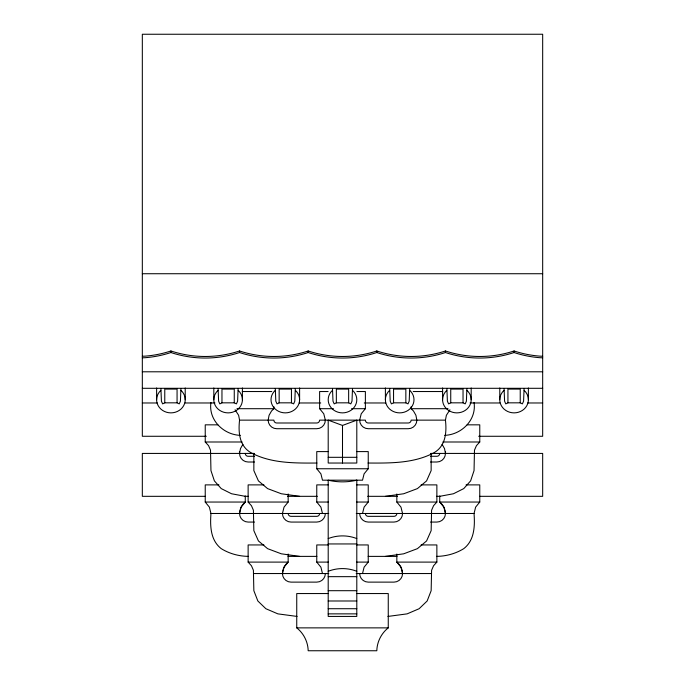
<?xml version="1.0" encoding="UTF-8"?>
<svg xmlns="http://www.w3.org/2000/svg" width="685" height="685" viewBox="0 0 685 685"><rect width="100%" height="100%" fill="white"/><g stroke="black" fill="none" stroke-linecap="round" stroke-linejoin="round"><path stroke-width="1.03" d="M254.469 462.007L248.133 462.007A8.58 8.58 0 0 1 239.553 453.427L240.478 448.589L242.918 444.308M254.469 522.064L248.133 522.064A8.58 8.58 0 0 1 239.553 513.485L241.129 507.123L245.273 502.045L245.273 495.991M325.341 573.542A8.58 8.58 0 0 1 316.761 582.122L291.022 582.122A8.58 8.58 0 0 1 282.443 573.542L284.027 567.18L288.162 562.102L288.162 554.028M362.519 513.485L364.095 507.123L368.239 502.045L368.239 484.886L356.799 484.886M362.519 573.542L364.095 567.18L368.239 562.102L368.239 544.943L356.799 544.943M387.907 616.431L407.13 613.863L419.143 608.717L427.149 600.993L431.148 590.693L431.593 570.271L433.554 565.75L436.867 562.102L436.867 544.943L421.069 544.943M368.042 463.034C390.262 463.146 413.868 463.48 434.007 452.734C445.755 446.021 446.808 432.235 445.447 420.136L446.372 415.29L449.934 409.784M430.531 462.007L436.867 462.007A8.58 8.58 0 0 0 445.447 453.427L445.575 451.783M436.525 556.383C446.098 556.254 455.576 553.711 463.754 548.659C474.594 540.268 474.962 525.986 474.046 513.485L475.63 507.123L479.765 502.045L479.765 484.886L466.065 484.886M273.872 406.676L273.872 408.697L271.517 411.009L269.077 415.29L268.152 420.136A8.58 8.58 0 0 0 276.723 428.716L316.761 428.716A8.58 8.58 0 0 0 325.341 420.136L323.765 413.774L319.621 408.697L319.621 391.537L328.132 391.537M356.868 391.537L365.379 391.537L365.379 408.697L361.235 413.774L359.659 420.136A8.58 8.58 0 0 0 368.239 428.716L408.277 428.716A8.58 8.58 0 0 0 416.848 420.136L415.923 415.29L413.483 411.009L411.128 408.697L411.128 406.676M288.162 493.971L288.162 502.045L284.027 507.123L282.443 513.485A8.58 8.58 0 0 0 291.022 522.064L316.761 522.064A8.58 8.58 0 0 0 325.341 513.485M356.799 451.595L368.239 451.595L368.239 468.754L364.095 473.832L362.519 480.185L322.481 480.185L320.905 473.832L316.761 468.754L316.761 451.595L328.201 451.595M467.119 424.837L479.765 424.837L479.765 441.996L476.443 445.635L474.482 450.165L474.046 470.586L470.612 480.887L463.754 488.602L453.453 493.757L439.727 496.325M421.069 484.886L436.867 484.886L436.867 502.045L433.554 505.693L431.593 510.222L431.148 530.644L426.575 540.936L417.422 548.659L403.696 553.805L385.398 556.383M356.799 593.553L388.258 593.553L388.258 627.871C381.314 633.334 377.024 641.922 376.818 650.75L308.181 650.75C307.976 641.922 303.686 633.334 296.742 627.871L296.742 593.553L328.201 593.553M180.926 388.455L180.42 401.179L179.222 403.885L177.064 402.831L164.768 402.831L162.619 403.885L161.42 401.179L160.906 388.455M238.123 388.455L237.609 401.179L236.411 403.885L234.261 402.831L221.966 402.831L219.808 403.885L218.609 401.179L218.104 388.455M295.312 388.455L294.807 401.179L293.608 403.885L291.45 402.831L279.155 402.831L277.005 403.885L275.807 401.179L275.301 388.455M352.51 388.455L352.004 401.179L350.797 403.885L348.648 402.831L336.352 402.831L334.203 403.885L332.996 401.179L332.49 388.455M409.698 388.455L409.193 401.179L407.995 403.885L405.845 402.831L393.55 402.831L391.392 403.885L390.193 401.179L389.688 388.455M466.896 388.455L466.391 401.179L465.192 403.885L463.034 402.831L450.739 402.831L448.589 403.885L447.391 401.179L446.877 388.455M524.094 388.455L523.58 401.179L522.381 403.885L520.232 402.831L507.936 402.831L505.778 403.885L504.58 401.179L504.074 388.455M342.5 425.445L356.799 420.136L356.799 463.034L328.201 463.034L328.201 420.136L342.5 425.445L342.5 463.034M444.633 435.352C461.553 434.761 476.734 419.914 474.046 402.463M385.398 496.325L403.696 493.757L417.422 488.602L426.575 480.887L431.148 470.586L431.148 453.427M142.326 356.251L145.331 356.132A105.807 101.774 0 0 0 170.916 350.977A105.807 101.774 0 0 0 239.553 350.977A105.807 101.774 0 0 0 308.181 350.977A105.807 101.774 0 0 0 376.818 350.977A105.807 101.774 0 0 0 445.447 350.977A105.807 101.774 0 0 0 514.084 350.977A105.807 101.774 0 0 0 539.669 356.132L542.674 356.251M142.326 357.81L145.331 357.69A105.807 101.774 0 0 0 170.916 352.535A105.807 101.774 0 0 0 239.553 352.535A105.807 101.774 0 0 0 308.181 352.535A105.807 101.774 0 0 0 376.818 352.535A105.807 101.774 0 0 0 445.447 352.535A105.807 101.774 0 0 0 514.084 352.535A105.807 101.774 0 0 0 539.669 357.69L542.674 357.81M142.326 273.726L542.674 273.726M142.326 371.792L542.674 371.792M142.326 388.301L542.674 388.301M242.259 391.537L271.757 391.537M413.243 391.537L442.741 391.537M142.326 402.977L157.276 402.977M185.027 402.977L214.962 402.977M299.259 402.977L320.726 402.977M364.274 402.977L385.741 402.977M470.038 402.977L499.973 402.977M527.724 402.977L542.674 402.977M236.993 408.697L273.872 408.697M319.621 408.697L333.458 408.697M351.542 408.697L365.379 408.697M411.128 408.697L448.007 408.697M235.066 409.784L238.628 415.29L239.553 420.136L273.872 420.136A2.86 2.86 0 0 0 276.723 422.996L316.761 422.996A2.86 2.86 0 0 0 319.621 420.136L365.379 420.136A2.86 2.86 0 0 0 368.239 422.996L408.277 422.996A2.86 2.86 0 0 0 411.128 420.136L445.447 420.136M217.881 424.837L205.235 424.837L205.235 441.996L208.557 445.635L210.518 450.165L210.954 470.586L214.388 480.887L221.246 488.602L231.547 493.757L245.273 496.325M206.305 436.276L142.326 436.276L142.326 34.25L542.674 34.25L542.674 436.276L478.695 436.276M205.235 441.996L242.113 441.996M442.887 441.996L479.765 441.996M254.289 453.427L142.326 453.427L142.326 496.325L205.312 496.325M430.711 453.427L542.674 453.427L542.674 496.325L479.688 496.325M254.469 456.287L248.133 456.287A2.86 2.86 0 0 1 245.273 453.427M430.531 456.287L436.867 456.287A2.86 2.86 0 0 0 439.727 453.427M328.201 457.315L356.799 457.315M316.958 463.034C294.738 463.146 271.132 463.48 250.993 452.734C239.245 446.021 238.192 432.235 239.553 420.136M316.761 468.754L368.239 468.754M218.935 484.886L205.235 484.886L205.235 502.045L209.37 507.123L210.954 513.485C210.038 525.986 210.406 540.268 221.246 548.659C229.424 553.711 238.902 556.254 248.475 556.383M263.93 484.886L248.133 484.886L248.133 502.045L251.446 505.693L253.407 510.222L253.852 530.644L258.425 540.936L267.578 548.659L281.304 553.805L299.602 556.383M328.201 484.886L316.761 484.886L316.761 502.045L320.905 507.123L322.481 513.485M244.81 496.325L248.45 496.325M287.52 496.325L317.292 496.325M367.708 496.325L397.48 496.325M436.55 496.325L440.19 496.325M205.235 502.045L245.273 502.045A15.01 15.01 0 0 0 239.553 513.485M248.133 502.045L288.162 502.045M316.761 502.045L328.32 502.045M356.679 502.045L368.239 502.045M396.838 493.971L396.838 502.045L436.867 502.045M479.765 502.045L439.727 502.045L439.727 495.991M210.954 513.485L328.723 513.485M356.277 513.485L474.046 513.485M430.531 522.064L436.867 522.064A8.58 8.58 0 0 0 445.447 513.485L443.871 507.123L439.727 502.045A15.01 15.01 0 0 1 445.447 513.485M328.201 543.95L356.799 543.95M263.93 544.943L248.133 544.943L248.133 562.102L251.446 565.75L253.407 570.271L253.852 590.693L257.851 600.993L265.857 608.717L277.87 613.863L297.093 616.431M328.201 544.943L316.761 544.943L316.761 562.102L320.905 567.18L322.481 573.542M288.008 556.383L316.855 556.383M368.145 556.383L396.992 556.383M248.133 562.102L288.162 562.102A15.01 15.01 0 0 0 282.443 573.542M316.761 562.102L328.32 562.102M356.679 562.102L368.239 562.102M436.867 562.102L396.838 562.102L396.838 554.028M253.852 573.542L328.8 573.542M356.2 573.542L431.148 573.542M328.201 576.659L356.799 576.659M328.201 590.693L356.799 590.693M328.201 600.993L356.799 600.993M328.201 608.717L356.799 608.717M328.201 613.863L356.799 613.863M296.742 627.871L388.258 627.871M299.602 496.325L281.304 493.757L267.578 488.602L258.425 480.887L253.852 470.586L253.852 453.427M240.367 435.352C223.447 434.761 208.266 419.914 210.954 402.463M396.838 502.045L400.973 507.123L402.557 513.485A8.58 8.58 0 0 1 393.978 522.064L368.239 522.064A8.58 8.58 0 0 1 359.659 513.485M442.082 444.308L444.522 448.589L445.447 453.427M402.557 573.542L400.973 567.18L396.838 562.102A15.01 15.01 0 0 1 402.557 573.542A8.58 8.58 0 0 1 393.978 582.122L368.239 582.122A8.58 8.58 0 0 1 359.659 573.542M239.425 451.783L239.553 453.427M528.383 387.975L528.383 399.723M520.232 402.831L520.232 389.08L507.936 389.08L507.936 402.831M514.084 350.977L514.084 352.535M499.785 387.975L499.785 399.723M471.186 387.975L471.186 399.723M463.034 402.831L463.034 389.08L450.739 389.08L450.739 402.831M445.447 350.977L445.447 352.535M442.587 387.975L442.587 399.723M405.845 402.831L405.845 389.08L393.55 389.08L393.55 402.831M385.398 387.975L385.398 399.723M376.818 350.977L376.818 352.535M348.648 402.831L348.648 389.08L336.352 389.08L336.352 402.831M308.181 350.977L308.181 352.535M299.602 387.975L299.602 399.723M291.45 402.831L291.45 389.08L279.155 389.08L279.155 402.831M242.413 387.975L242.413 399.723M239.553 350.977L239.553 352.535M234.261 402.831L234.261 389.08L221.966 389.08L221.966 402.831M213.814 387.975L213.814 399.723M185.215 387.975L185.215 399.723M177.064 402.831L177.064 389.08L164.768 389.08L164.768 402.831M170.916 350.977L170.916 352.535M156.617 387.975L156.617 399.723M328.201 538.581A37.178 34.935 0 0 1 356.799 538.581M328.201 571.281A37.178 34.935 0 0 1 356.799 571.281M396.838 513.485A2.86 2.86 0 0 1 393.978 516.344L368.239 516.344A2.86 2.86 0 0 1 365.379 513.485M288.162 513.485A2.86 2.86 0 0 0 291.022 516.344L316.761 516.344A2.86 2.86 0 0 0 319.621 513.485M352.612 390.416A14.299 13.152 0 0 1 352.612 409.022A14.299 13.152 0 0 1 332.388 409.022A14.299 13.152 0 0 1 332.388 390.416M466.999 390.416A14.299 13.152 0 0 1 466.999 409.022A14.299 13.152 0 0 1 446.774 409.022A14.299 13.152 0 0 1 446.774 390.416M524.188 390.416A14.299 13.152 0 0 1 524.188 409.022A14.299 13.152 0 0 1 503.972 409.022A14.299 13.152 0 0 1 503.972 390.416M409.801 390.416A14.299 13.152 0 0 1 409.801 409.022A14.299 13.152 0 0 1 389.585 409.022A14.299 13.152 0 0 1 389.585 390.416M295.415 390.416A14.299 13.152 0 0 1 295.415 409.022A14.299 13.152 0 0 1 275.199 409.022A14.299 13.152 0 0 1 275.199 390.416M181.028 390.416A14.299 13.152 0 0 1 181.028 409.022A14.299 13.152 0 0 1 160.812 409.022A14.299 13.152 0 0 1 160.812 390.416M238.226 390.416A14.299 13.152 0 0 1 238.226 409.022A14.299 13.152 0 0 1 218.001 409.022A14.299 13.152 0 0 1 218.001 390.416M356.799 480.185C347.441 482.411 337.559 482.411 328.201 480.185L328.201 616.431L356.799 616.431L356.799 480.151"/></g></svg>
